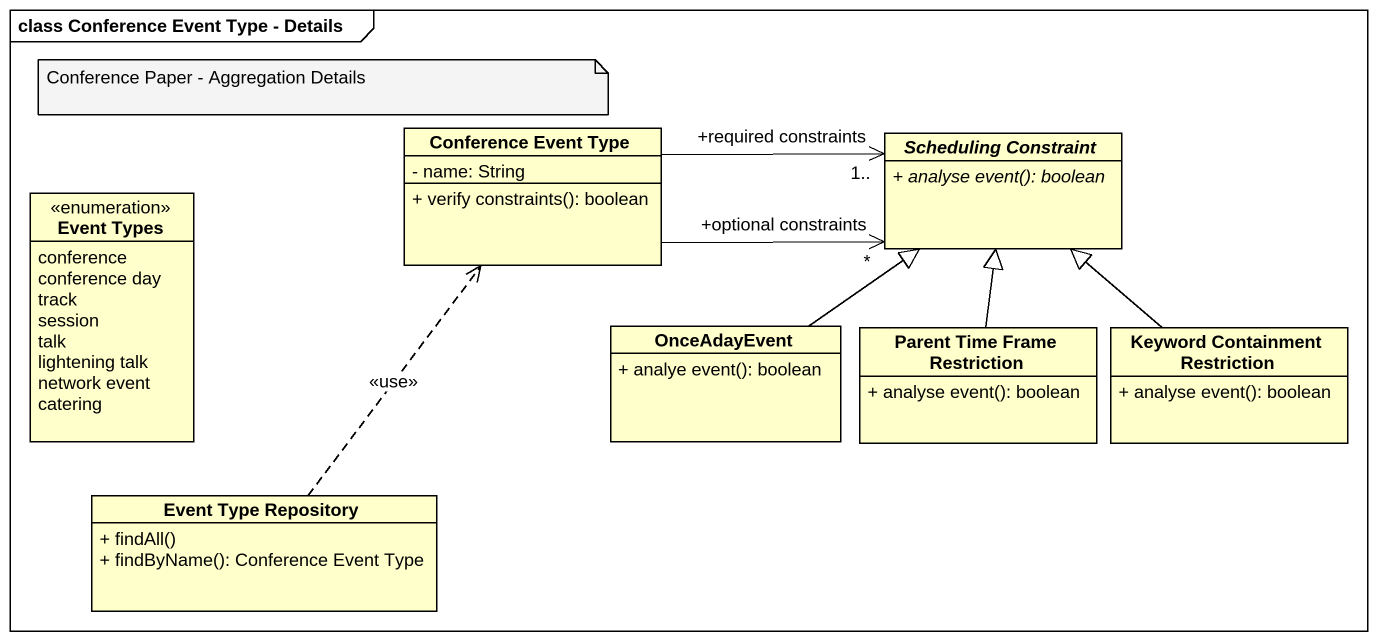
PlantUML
@startuml
mainframe class Conference Event Type - Details
hide circle
hide empty members
skinparam classAttributeIconSize 0
class "Conference Event Type" as Conference_Event_Type {
  - name: String
  + verify constraints(): boolean
}
abstract class "Scheduling Constraint" as Scheduling_Constraint {
  {abstract} + analyse event(): boolean
}
enum "Event Types" as Event_Types {
  conference
  conference day
  track
  session
  talk
  lightening talk
  network event
  catering
}
class OnceAdayEvent {
  + analye event(): boolean
}
class "Parent Time Frame Restriction" as Parent_Time_Frame {
  + analyse event(): boolean
}
class "Keyword Containment Restriction" as Keyword_Containment {
  + analyse event(): boolean
}
class "Event Type Repository" as Event_Type_Repository {
  + findAll()
  + findByName(): Conference Event Type
}
Conference_Event_Type -right-> "+required constraints\n1.." Scheduling_Constraint
Conference_Event_Type -right-> "+optional constraints\n*" Scheduling_Constraint
OnceAdayEvent -up-|> Scheduling_Constraint
Parent_Time_Frame -up-|> Scheduling_Constraint
Keyword_Containment -up-|> Scheduling_Constraint
Event_Type_Repository .up.> Conference_Event_Type : <<use>>
note as N1
  Conference Paper - Aggregation Details
end note
@enduml
